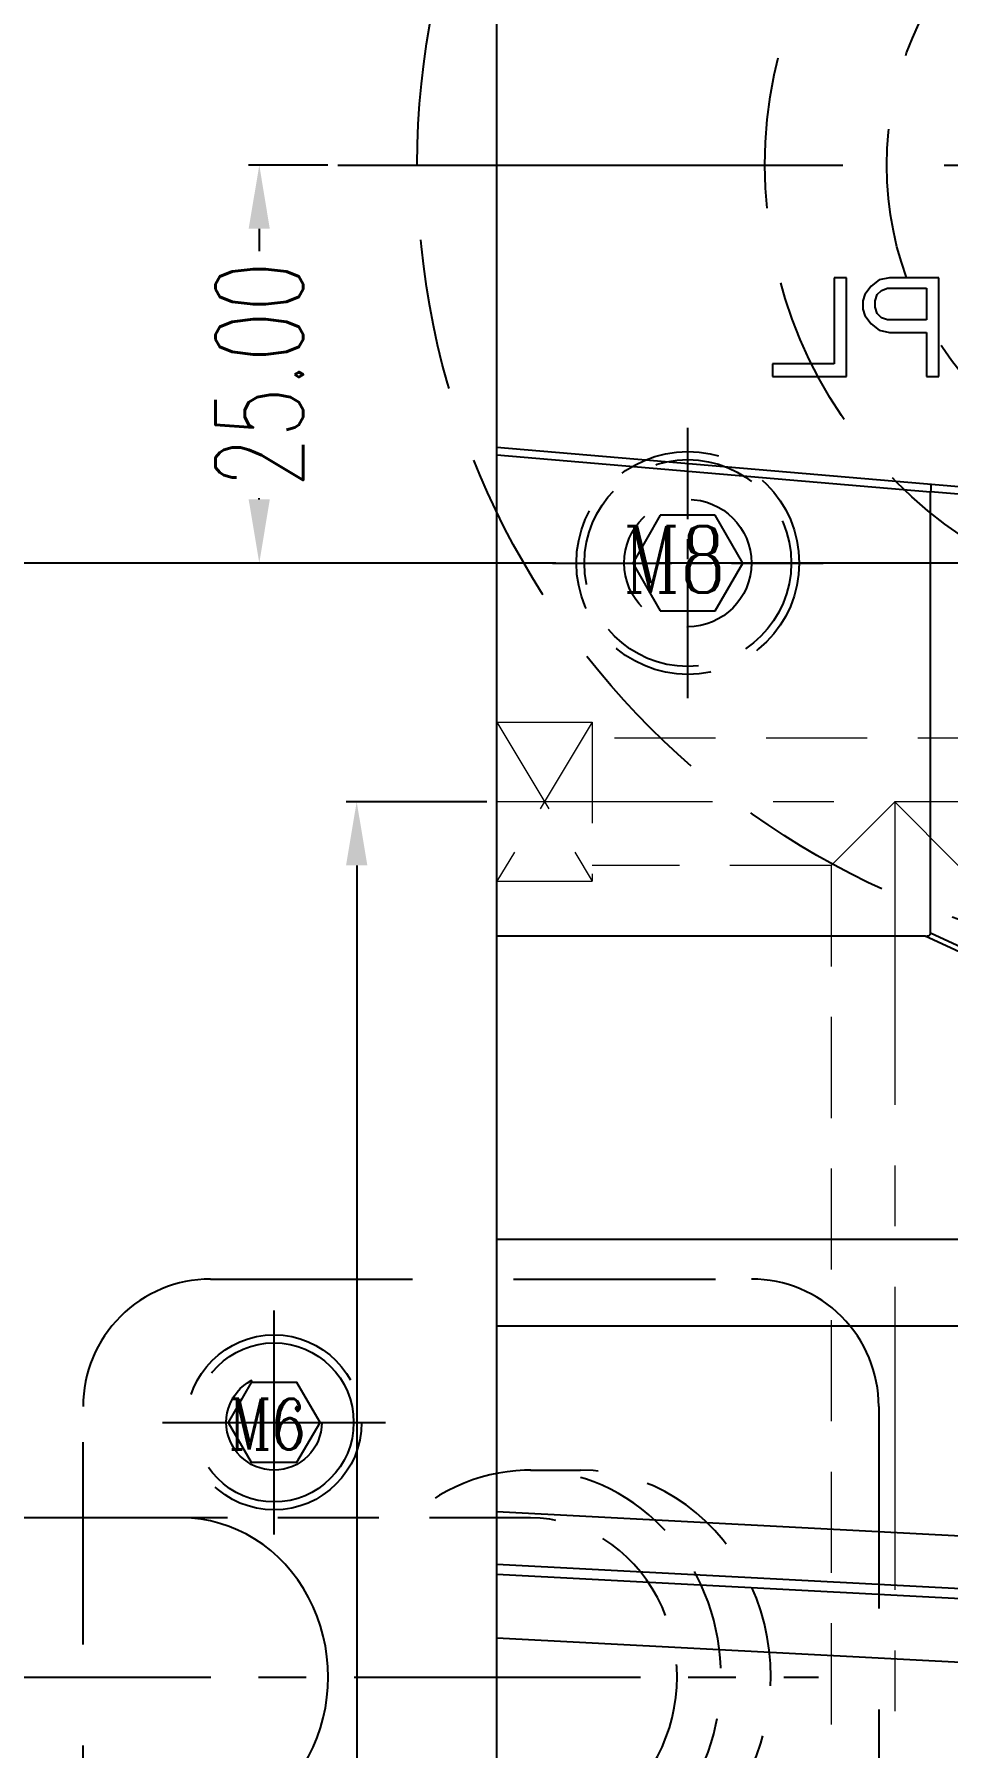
# Model space of a CAD drawing. Header units: inches. Extents: x 179987 to 181505, y -56815 to -55741.
# Drawn here: x 181182.1 to 181239.5, y -56099.6 to -55992 of the extents above; entities that cross this region are included whole.
import ezdxf

# ---------------------------------------------------------------- set-up
doc = ezdxf.new("R2010")
doc.units = ezdxf.units.IN
doc.header["$LTSCALE"] = 2
doc.header["$MEASUREMENT"] = 0
doc.header["$PDMODE"] = 3
doc.header["$PDSIZE"] = 0.3125
for name, pattern in [('ACAD_ISO08W100', [36, 24, -3, 6, -3]), ('CENTER', [50.8, 31.75, -6.35, 6.35, -6.35]), ('CENTER2', [1.125, 0.75, -0.125, 0.125, -0.125]), ('HIDDEN', [9.525, 6.35, -3.175])]:
    doc.linetypes.add(name, pattern=pattern)
doc.layers.get('0').update_dxf_attribs({"linetype": 'CONTINUOUS'})
doc.layers.get('Defpoints').update_dxf_attribs({"linetype": 'CONTINUOUS'})
for name, color, linetype in [('CAV-COR', 1, 'CONTINUOUS'), ('CL', 1, 'ACAD_ISO08W100'), ('PIN', 4, 'CONTINUOUS'), ('SCREW', 52, 'HIDDEN'), ('SILDE', 6, 'CONTINUOUS'), ('壓塊', 157, 'CONTINUOUS')]:
    doc.layers.add(name, color=color, linetype=linetype)
doc.layers.add('dim', color=3, linetype='CONTINUOUS', lineweight=15)
doc.layers.add('WR', color=122, linetype='HIDDEN', lineweight=18)
doc.styles.add('ROMANC', font='romanc', dxfattribs={"width": 0.6, "height": 1})
doc.styles.get("Standard").update_dxf_attribs({"font": 'txt.shx', "width": 0.67})
doc.dimstyles.new('2.00', dxfattribs={"dimtxt": 5.5, "dimasz": 4, "dimexe": 0.666, "dimexo": 0.626, "dimgap": 1, "dimtad": 0, "dimzin": 0, "dimdsep": 46, "dimtxsty": 'Standard', "dimcen": 0.09, "dimclrd": 3, "dimclre": 3, "dimclrt": 7, "dimazin": 0, "dimtfac": 1, "dimtofl": 0, "dimtmove": 0, "dimatfit": 0, "dimfxl": 0, "dimtolj": 1, "dimtzin": 0, "dimarcsym": 0})

# ---------------------------------------------------------------- blocks, each defined once
blk = doc.blocks.new('*D40301')
at = {"layer": 'Defpoints', "color": 0}
for p in [(181196.25, -56000.2), (181201.18, -56000.2), (181196.25, -56025.2)]:
    blk.add_point(p, dxfattribs=at)
at = {"layer": 'dim', "color": 3, "linetype": 'ByBlock', "lineweight": -2}
for p, q in [((181200.55, -56000.2), (181195.58, -56000.2)), ((181196.25, -56004.2), (181196.25, -56005.61)), ((181196.25, -56021.2), (181196.25, -56021.12)), ((181195.62, -56025.2), (181195.58, -56025.2))]:
    blk.add_line(p, q, dxfattribs=at)
at = {"layer": 'dim', "color": 3, "linetype": 'ByBlock'}
for points in [[(181196.91, -56004.2), (181195.58, -56004.2), (181196.25, -56000.2)], [(181195.58, -56021.2), (181196.91, -56021.2), (181196.25, -56025.2)]]:
    blk.add_solid(points, dxfattribs=at)
at = {"layer": 'dim', "color": 7, "linetype": 'ByBlock', "insert": (181196.25, -56013.36), "char_height": 5.5, "attachment_point": 5, "rotation": 90}
blk.add_mtext('\\A1;25.00', dxfattribs=at)
blk = doc.blocks.new('20160804.135220')
at = {"layer": 'SCREW', "linetype": 'CENTER2', "ltscale": 5}
for p, q in [((0, -8.5), (0, 8.5)), ((-8.5, 0), (8.5, 0))]:
    blk.add_line(p, q, dxfattribs=at)
at = {"layer": 'SCREW'}
blk.add_lwpolyline([(-1.73, 3), (-3.46, 0), (-1.73, -3), (1.73, -3), (3.46, 0), (1.73, 3)], close=True, dxfattribs=at)
at = {"layer": 'SCREW', "ltscale": 0.5}
for radius in [7, 6.5, 4]:
    blk.add_circle((0, 0), radius, dxfattribs=at)
at = {"layer": 'dim', "style": 'ROMANC', "width": 0.8}
blk.add_text('M8', height=4.186, dxfattribs=at).set_placement((-4.07, -1.86))
blk = doc.blocks.new('20160826.184208')
at = {"layer": 'PIN', "linetype": 'HIDDEN', "ltscale": 0.5}
for p, q in [((92.09, 13), (95.22, 13)), ((92.09, 10), (70.17, 10)), ((92.09, -10), (70.17, -10)), ((92.09, -13), (95.22, -13))]:
    blk.add_line(p, q, dxfattribs=at)
at = {"layer": 'PIN'}
for p, q in [((70.17, 10), (12.21, 10)), ((70.17, -10), (12.21, -10))]:
    blk.add_line(p, q, dxfattribs=at)
at = {"layer": 'PIN', "linetype": 'CENTER2', "ltscale": 12}
blk.add_line((0, 0), (110.18, 0), dxfattribs=at)
at = {"layer": 'PIN', "linetype": 'HIDDEN', "ltscale": 0.5}
for centre, major_axis, start_param, end_param in [((92.09, 0), (0, -13), 5.590025, 10.117938), ((95.22, 0), (0, -13), 0, 3.141593), ((92.09, 0), (0, -10), 0, 3.141593)]:
    blk.add_ellipse(centre, major_axis=major_axis, ratio=0.920505, start_param=start_param, end_param=end_param, dxfattribs=at)
at = {"layer": 'PIN'}
for centre, major_axis, ratio in [((12.21, 0), (0, -10), 0.920505), ((8.3, 0), (0, -3), 0.724975)]:
    blk.add_ellipse(centre, major_axis=major_axis, ratio=ratio, dxfattribs=at)
blk.add_ellipse((70.17, 0), major_axis=(0, -10), ratio=0.920505, start_param=0, end_param=3.141593, dxfattribs=at)
blk = doc.blocks.new('20140410.082121')
at = {"layer": 'SCREW', "color": 137, "linetype": 'CENTER', "ltscale": 0.25}
for p, q in [((0, -7.04), (0, 7.04)), ((-7, 0), (7, 0))]:
    blk.add_line(p, q, dxfattribs=at)
at = {"layer": 'SCREW', "color": 137, "linetype": 'Continuous'}
blk.add_lwpolyline([(-1.44, 2.5), (-2.89, 0), (-1.44, -2.5), (1.44, -2.5), (2.89, 0), (1.44, 2.5)], close=True, dxfattribs=at)
at = {"layer": 'SCREW', "color": 137}
for radius in [5.5, 5, 3]:
    blk.add_circle((0, 0), radius, dxfattribs=at)
at = {"layer": 'dim', "style": 'ROMANC', "width": 0.8}
blk.add_text('M6', height=3.172, dxfattribs=at).set_placement((-2.87, -1.7))
blk = doc.blocks.new('*D40389')
at = {"layer": 'Defpoints', "color": 0}
for p in [(181202.37, -56040.2), (181211.18, -56040.2), (181229.81, -56165.2)]:
    blk.add_point(p, dxfattribs=at)
at = {"layer": 'dim', "color": 3, "linetype": 'ByBlock', "lineweight": -2}
for p, q in [((181210.55, -56040.2), (181201.7, -56040.2)), ((181202.37, -56044.2), (181202.37, -56118.18)), ((181202.37, -56161.2), (181202.37, -56136.14)), ((181229.18, -56165.2), (181201.7, -56165.2))]:
    blk.add_line(p, q, dxfattribs=at)
at = {"layer": 'dim', "color": 3, "linetype": 'ByBlock'}
for points in [[(181203.04, -56044.2), (181201.7, -56044.2), (181202.37, -56040.2)], [(181201.7, -56161.2), (181203.04, -56161.2), (181202.37, -56165.2)]]:
    blk.add_solid(points, dxfattribs=at)
at = {"layer": 'dim', "color": 7, "linetype": 'ByBlock', "insert": (181202.37, -56127.16), "char_height": 5.5, "attachment_point": 5, "rotation": 90}
blk.add_mtext('\\A1;125.00', dxfattribs=at)

msp = doc.modelspace()

# ---------------------------------------------------------------- linework, layer by layer
at = {"linetype": 'CENTER', "ltscale": 0.5}
msp.add_line((181456.177, -56025.2), (181056.177, -56025.2), dxfattribs=at)
at = {"color": 8, "linetype": 'HIDDEN', "ltscale": 0.75}
for radius in [50, 28.15, 20.5]:
    msp.add_circle((181256.177, -56000.2), radius, dxfattribs=at)
at = {"layer": 'CAV-COR', "linetype": 'ByBlock'}
for p, q in [((181211.177, -56157.2), (181211.177, -55893.2)), ((181232.37, -56007.277), (181232.37, -56012.687)), ((181233.145, -56007.277), (181232.37, -56007.277)), ((181233.145, -56013.479), (181233.145, -56007.277)), ((181235.212, -56007.409), (181234.695, -56007.805)), ((181235.858, -56007.277), (181235.212, -56007.409)), ((181238.959, -56007.277), (181235.858, -56007.277)), ((181238.959, -56013.479), (181238.959, -56007.277)), ((181234.308, -56008.333), (181234.179, -56008.729)), ((181234.695, -56007.805), (181234.308, -56008.333)), ((181234.954, -56008.729), (181235.083, -56008.333)), ((181235.083, -56008.333), (181235.342, -56008.069)), ((181235.342, -56008.069), (181235.729, -56007.937)), ((181235.729, -56007.937), (181238.184, -56007.937)), ((181238.184, -56007.937), (181238.184, -56009.916)), ((181234.179, -56008.729), (181234.179, -56009.256)), ((181234.179, -56009.256), (181234.308, -56009.652)), ((181234.954, -56009.124), (181234.954, -56008.729)), ((181235.083, -56009.52), (181234.954, -56009.124)), ((181235.342, -56009.784), (181235.083, -56009.52)), ((181234.308, -56009.652), (181234.695, -56010.18)), ((181234.695, -56010.18), (181235.212, -56010.576)), ((181235.212, -56010.576), (181235.858, -56010.708)), ((181235.729, -56009.916), (181235.342, -56009.784)), ((181238.184, -56009.916), (181235.729, -56009.916)), ((181235.858, -56010.708), (181238.184, -56010.708)), ((181238.184, -56010.708), (181238.184, -56013.479)), ((181228.493, -56012.687), (181228.493, -56013.479)), ((181232.37, -56012.687), (181228.493, -56012.687)), ((181228.493, -56013.479), (181233.145, -56013.479)), ((181238.184, -56013.479), (181238.959, -56013.479))]:
    msp.add_line(p, q, dxfattribs=at)
at = {"layer": 'CL', "color": 7, "linetype": 'CENTER', "ltscale": 0.5}
msp.add_line((181201.177, -56000.2), (181311.177, -56000.2), dxfattribs=at)
at = {"layer": 'SILDE', "linetype": 'ByBlock'}
for p, q in [((181211.177, -56017.92), (181244.093, -56020.719)), ((181238.437, -56020.74), (181211.177, -56018.422)), ((181238.437, -56048.461), (181238.437, -56020.727)), ((181244.195, -56021.217), (181238.437, -56020.727)), ((181238.095, -56048.642), (181211.177, -56048.642)), ((181241.595, -56050.266), (181238.095, -56048.642)), ((181241.739, -56049.994), (181238.437, -56048.461)), ((181249.378, -56067.715), (181211.177, -56067.715)), ((181269.777, -56073.162), (181211.177, -56073.162)), ((181211.177, -56084.807), (181292.287, -56089.064)), ((181211.177, -56088.107), (181292.287, -56092.364)), ((181211.177, -56088.74), (181292.287, -56092.997)), ((181211.177, -56092.74), (181292.287, -56096.997))]:
    msp.add_line(p, q, dxfattribs=at)
at = {"layer": 'SILDE', "linetype": 'CENTER', "ltscale": 0.4}
msp.add_line((181211.177, -56025.2), (181056.177, -56025.2), dxfattribs=at)
at = {"layer": 'SILDE', "linetype": 'ByBlock'}
msp.add_lwpolyline([(181238.405, -56020.235), (181238.426, -56020.261), (181238.44, -56020.332), (181238.447, -56020.441), (181238.446, -56020.579), (181238.437, -56020.727)], dxfattribs=at)
msp.add_ellipse((181236.705, -56047.724), major_axis=(1.719, -0.798), ratio=0.2638044, start_param=-0.5166669, end_param=0.1218841, dxfattribs=at)
at = {"layer": 'WR', "linetype": 'HIDDEN', "ltscale": 0.5}
for p, q in [((181217.177, -56035.2), (181211.177, -56045.2)), ((181211.177, -56035.2), (181217.177, -56045.2)), ((181211.177, -56035.2), (181217.177, -56035.2)), ((181211.177, -56035.2), (181211.177, -56045.2)), ((181217.177, -56035.2), (181217.177, -56045.2)), ((181320.177, -56036.2), (181217.177, -56036.2)), ((181232.177, -56044.2), (181236.177, -56040.2)), ((181236.177, -56040.2), (181240.177, -56044.2)), ((181232.177, -56044.2), (181217.177, -56044.2)), ((181232.177, -56044.2), (181232.177, -56220.2)), ((181211.177, -56045.2), (181217.177, -56045.2))]:
    msp.add_line(p, q, dxfattribs=at)
at = {"layer": 'WR', "linetype": 'CENTER', "ltscale": 0.3}
for p, q in [((181316.177, -56040.2), (181211.177, -56040.2)), ((181236.177, -56040.2), (181236.177, -56220.2))]:
    msp.add_line(p, q, dxfattribs=at)
at = {"layer": '壓塊', "linetype": 'HIDDEN'}
msp.add_lwpolyline([(181193.177, -56070.2), (181227.177, -56070.2, -0.4142136), (181235.177, -56078.2), (181235.177, -56112.2, -0.4142136), (181227.177, -56120.2), (181193.177, -56120.2, -0.4142136), (181185.177, -56112.2), (181185.177, -56078.2, -0.4142136)], format="xyb", close=True, dxfattribs=at)

# ---------------------------------------------------------------- block references
at = {"layer": 'PIN', "linetype": 'ByBlock'}
msp.add_blockref('20160826.184208', (181121.205, -56095.2), dxfattribs=at)
at = {"layer": 'SCREW', "linetype": 'ByBlock'}
msp.add_blockref('20160804.135220', (181223.177, -56025.2), dxfattribs=at)
at = {"layer": 'SCREW', "linetype": 'ByBlock', "ltscale": 0.3}
msp.add_blockref('20140410.082121', (181197.177, -56079.2), dxfattribs=at)

# ---------------------------------------------------------------- dimensions: what is measured, and where the dimension line sits
at = {"layer": 'dim', "linetype": 'ByBlock'}
for base, p1, p2, picture, middle in [((181196.246, -56000.2), (181196.246, -56025.2), (181201.177, -56000.2), '*D40301', (181196.246, -56013.363)), ((181202.369, -56040.2), (181229.808, -56165.2), (181211.177, -56040.2), '*D40389', (181202.369, -56127.16))]:
    dim = msp.add_linear_dim(base=base, p1=p1, p2=p2, angle=90, dimstyle='2.00', dxfattribs=at)
    dim.commit()
    dim.dimension.update_dxf_attribs({"geometry": picture, "text_midpoint": middle, "dimtype": 160})

doc.saveas('drawing.dxf')
